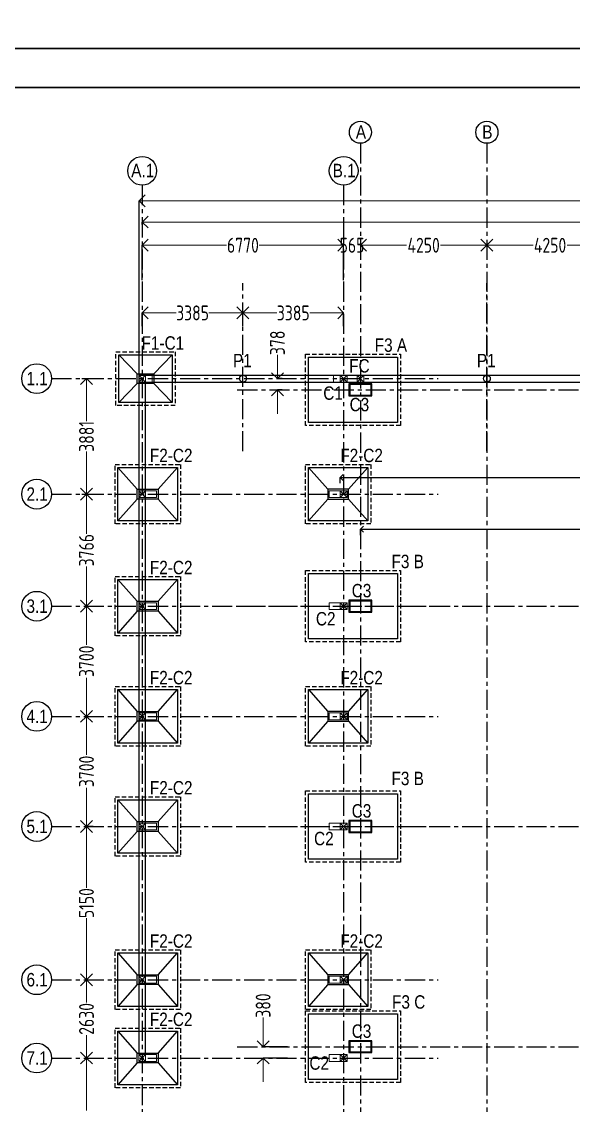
# Model space of a CAD drawing. Header units: inches. Extents: x -605 to 2991212, y -2872845 to 0.
# Drawn here: x 2275497 to 2294042, y -2055316 to -2018906 of the extents above; entities that cross this region are included whole.
import ezdxf
from ezdxf import colors
from ezdxf.entities.mleader import LeaderData, LeaderLine
from ezdxf.math import Vec2, Vec3

# ---------------------------------------------------------------- set-up
doc = ezdxf.new("R2010")
doc.units = ezdxf.units.IN
doc.header["$LTSCALE"] = 600
doc.header["$MEASUREMENT"] = 0
doc.linetypes.add('CENTER', pattern=[2, 1.25, -0.25, 0.25, -0.25])
doc.linetypes.add('DASHED2', pattern=[0.375, 0.25, -0.125])
for name, color, linetype, lineweight in [('PV_TEXT_ROMANS', 7, 'Continuous', 0), ('rDIMension', 1, 'Continuous', 18), ('rRCC 2', 40, 'Continuous', 15), ('rSHEET', 2, 'Continuous', 30)]:
    doc.layers.add(name, color=color, linetype=linetype, lineweight=lineweight)
doc.layers.add('see level', color=2, linetype='Continuous')
doc.layers.add('SnT-CENTER2', color=8, linetype='CENTER')
doc.styles.add('DIM', font='geniso.shx', dxfattribs={"width": 0.85})
doc.styles.add('J.P', font='ARIALN.TTF')
doc.styles.add('TEXT3', font='geniso.shx')
doc.dimstyles.new('ST-100', dxfattribs={"dimscale": 100, "dimtxt": 2.5, "dimasz": 2, "dimexe": 0.18, "dimexo": 0.0625, "dimgap": 0.2, "dimtad": 0, "dimdec": 0, "dimzin": 0, "dimdsep": 46, "dimtxsty": 'DIM', "dimblk": 'OPEN90', "dimcen": 0.09, "dimclrd": 256, "dimclrt": 7, "dimadec": 0, "dimazin": 0, "dimtfac": 1, "dimtdec": 0, "dimtofl": 0, "dimtmove": 0, "dimatfit": 3, "dimldrblk": 'OPEN90', "dimfxl": 1, "dimtolj": 1, "dimtzin": 0, "dimlwd": -1, "dimarcsym": 0})

# ---------------------------------------------------------------- blocks, each defined once
blk = doc.blocks.new('_Open90')
at = {"color": 0, "linetype": 'ByBlock', "lineweight": -2}
for p, q in [((0, 0), (-1, 0)), ((-0.5, 0.5), (0, 0)), ((0, 0), (-0.5, -0.5))]:
    blk.add_line(p, q, dxfattribs=at)
blk = doc.blocks.new('*D551')
at = {"layer": 'Defpoints', "color": 0, "linetype": 'ByBlock'}
for p in [(2286320, -2026418), (2279550, -2027589), (2286320, -2027589)]:
    blk.add_point(p, dxfattribs=at)
at = {"layer": 'rDIMension', "color": 0, "linetype": 'ByBlock', "lineweight": -2}
for p, q in [((2279550, -2027589), (2279550, -2026418)), ((2286320, -2027589), (2286320, -2026418))]:
    blk.add_line(p, q, dxfattribs=at)
at = {"layer": 'rDIMension'}
for p, q in [((2279950, -2026418), (2282383, -2026418)), ((2285920, -2026418), (2283486, -2026418))]:
    blk.add_line(p, q, dxfattribs=at)
at = {"layer": 'rDIMension', "linetype": 'ByBlock', "xscale": 400, "yscale": 400, "zscale": 400, "rotation": 180}
blk.add_blockref('_Open90', (2279550, -2026418), dxfattribs=at)
at = {"layer": 'rDIMension', "linetype": 'ByBlock', "xscale": 400, "yscale": 400, "zscale": 400}
blk.add_blockref('_Open90', (2286320, -2026418), dxfattribs=at)
at = {"layer": 'rDIMension', "color": 7, "linetype": 'ByBlock', "insert": (2282935, -2026418), "char_height": 500, "attachment_point": 5, "style": 'DIM'}
blk.add_mtext('\\A1;6770', dxfattribs=at)
blk = doc.blocks.new('*D552')
at = {"layer": 'Defpoints', "color": 0, "linetype": 'ByBlock'}
for p in [(2277514, -2030900), (2277514, -2034781), (2277675, -2034781)]:
    blk.add_point(p, dxfattribs=at)
at = {"layer": 'rDIMension', "color": 0, "linetype": 'ByBlock', "lineweight": -2}
for p, q in [((2277514, -2030900), (2277675, -2030900)), ((2277514, -2034781), (2277675, -2034781))]:
    blk.add_line(p, q, dxfattribs=at)
at = {"layer": 'rDIMension'}
for p, q in [((2277675, -2031300), (2277675, -2032332)), ((2277675, -2034381), (2277675, -2033349))]:
    blk.add_line(p, q, dxfattribs=at)
at = {"layer": 'rDIMension', "linetype": 'ByBlock', "xscale": 400, "yscale": 400, "zscale": 400}
for p, rotation in [((2277675, -2030900), 90), ((2277675, -2034781), 270)]:
    blk.add_blockref('_Open90', p, dxfattribs=dict(at, rotation=rotation))
at = {"layer": 'rDIMension', "color": 7, "linetype": 'ByBlock', "insert": (2277675, -2032840), "char_height": 500, "attachment_point": 5, "rotation": 90, "style": 'DIM'}
blk.add_mtext('\\A1;3881', dxfattribs=at)
blk = doc.blocks.new('*D553')
at = {"layer": 'Defpoints', "color": 0, "linetype": 'ByBlock'}
for p in [(2277514, -2034781), (2277675, -2038547), (2277675, -2038547)]:
    blk.add_point(p, dxfattribs=at)
at = {"layer": 'rDIMension', "color": 0, "linetype": 'ByBlock', "lineweight": -2}
for p, q in [((2277514, -2034781), (2277675, -2034781)), ((2277675, -2038547), (2277675, -2038547))]:
    blk.add_line(p, q, dxfattribs=at)
at = {"layer": 'rDIMension'}
for p, q in [((2277675, -2035181), (2277675, -2036112)), ((2277675, -2038147), (2277675, -2037215))]:
    blk.add_line(p, q, dxfattribs=at)
at = {"layer": 'rDIMension', "linetype": 'ByBlock', "xscale": 400, "yscale": 400, "zscale": 400}
for p, rotation in [((2277675, -2034781), 90), ((2277675, -2038547), 270)]:
    blk.add_blockref('_Open90', p, dxfattribs=dict(at, rotation=rotation))
at = {"layer": 'rDIMension', "color": 7, "linetype": 'ByBlock', "insert": (2277675, -2036664), "char_height": 500, "attachment_point": 5, "rotation": 90, "style": 'DIM'}
blk.add_mtext('\\A1;3766', dxfattribs=at)
blk = doc.blocks.new('*D554')
at = {"layer": 'Defpoints', "color": 0, "linetype": 'ByBlock'}
for p in [(2277675, -2038547), (2277675, -2042247), (2277675, -2042247)]:
    blk.add_point(p, dxfattribs=at)
at = {"layer": 'rDIMension', "color": 0, "linetype": 'ByBlock', "lineweight": -2}
for p, q in [((2277675, -2038547), (2277675, -2038547)), ((2277675, -2042247), (2277675, -2042247))]:
    blk.add_line(p, q, dxfattribs=at)
at = {"layer": 'rDIMension'}
for p, q in [((2277675, -2038947), (2277675, -2039845)), ((2277675, -2041847), (2277675, -2040948))]:
    blk.add_line(p, q, dxfattribs=at)
at = {"layer": 'rDIMension', "linetype": 'ByBlock', "xscale": 400, "yscale": 400, "zscale": 400}
for p, rotation in [((2277675, -2038547), 90), ((2277675, -2042247), 270)]:
    blk.add_blockref('_Open90', p, dxfattribs=dict(at, rotation=rotation))
at = {"layer": 'rDIMension', "color": 7, "linetype": 'ByBlock', "insert": (2277675, -2040397), "char_height": 500, "attachment_point": 5, "rotation": 90, "style": 'DIM'}
blk.add_mtext('\\A1;3700', dxfattribs=at)
blk = doc.blocks.new('*D555')
at = {"layer": 'Defpoints', "color": 0, "linetype": 'ByBlock'}
for p in [(2277675, -2042247), (2277675, -2045947), (2277898, -2045947)]:
    blk.add_point(p, dxfattribs=at)
at = {"layer": 'rDIMension', "color": 0, "linetype": 'ByBlock', "lineweight": -2}
for p, q in [((2277675, -2042247), (2277675, -2042247)), ((2277898, -2045947), (2277675, -2045947))]:
    blk.add_line(p, q, dxfattribs=at)
at = {"layer": 'rDIMension'}
for p, q in [((2277675, -2042647), (2277675, -2043545)), ((2277675, -2045547), (2277675, -2044648))]:
    blk.add_line(p, q, dxfattribs=at)
at = {"layer": 'rDIMension', "linetype": 'ByBlock', "xscale": 400, "yscale": 400, "zscale": 400}
for p, rotation in [((2277675, -2042247), 90), ((2277675, -2045947), 270)]:
    blk.add_blockref('_Open90', p, dxfattribs=dict(at, rotation=rotation))
at = {"layer": 'rDIMension', "color": 7, "linetype": 'ByBlock', "insert": (2277675, -2044097), "char_height": 500, "attachment_point": 5, "rotation": 90, "style": 'DIM'}
blk.add_mtext('\\A1;3700', dxfattribs=at)
blk = doc.blocks.new('*D556')
at = {"layer": 'Defpoints', "color": 0, "linetype": 'ByBlock'}
for p in [(2277898, -2045947), (2277675, -2051097), (2277675, -2051097)]:
    blk.add_point(p, dxfattribs=at)
at = {"layer": 'rDIMension', "color": 0, "linetype": 'ByBlock', "lineweight": -2}
for p, q in [((2277898, -2045947), (2277675, -2045947)), ((2277675, -2051097), (2277675, -2051097))]:
    blk.add_line(p, q, dxfattribs=at)
at = {"layer": 'rDIMension'}
for p, q in [((2277675, -2046347), (2277675, -2048013)), ((2277675, -2050697), (2277675, -2049031))]:
    blk.add_line(p, q, dxfattribs=at)
at = {"layer": 'rDIMension', "linetype": 'ByBlock', "xscale": 400, "yscale": 400, "zscale": 400}
for p, rotation in [((2277675, -2045947), 90), ((2277675, -2051097), 270)]:
    blk.add_blockref('_Open90', p, dxfattribs=dict(at, rotation=rotation))
at = {"layer": 'rDIMension', "color": 7, "linetype": 'ByBlock', "insert": (2277675, -2048522), "char_height": 500, "attachment_point": 5, "rotation": 90, "style": 'DIM'}
blk.add_mtext('\\A1;5150', dxfattribs=at)
blk = doc.blocks.new('*D557')
at = {"layer": 'Defpoints', "color": 0, "linetype": 'ByBlock'}
for p in [(2277675, -2051097), (2277675, -2053727), (2277675, -2053727)]:
    blk.add_point(p, dxfattribs=at)
at = {"layer": 'rDIMension', "color": 0, "linetype": 'ByBlock', "lineweight": -2}
for p, q in [((2277675, -2051097), (2277675, -2051097)), ((2277675, -2053727), (2277675, -2053727))]:
    blk.add_line(p, q, dxfattribs=at)
at = {"layer": 'rDIMension'}
for p, q in [((2277675, -2051497), (2277675, -2051860)), ((2277675, -2053327), (2277675, -2052963))]:
    blk.add_line(p, q, dxfattribs=at)
at = {"layer": 'rDIMension', "linetype": 'ByBlock', "xscale": 400, "yscale": 400, "zscale": 400}
for p, rotation in [((2277675, -2051097), 90), ((2277675, -2053727), 270)]:
    blk.add_blockref('_Open90', p, dxfattribs=dict(at, rotation=rotation))
at = {"layer": 'rDIMension', "color": 7, "linetype": 'ByBlock', "insert": (2277675, -2052412), "char_height": 500, "attachment_point": 5, "rotation": 90, "style": 'DIM'}
blk.add_mtext('\\A1;2630', dxfattribs=at)
blk = doc.blocks.new('*D558')
at = {"layer": 'Defpoints', "color": 0, "linetype": 'ByBlock'}
for p in [(2277675, -2053727), (2277675, -2058402), (2277675, -2058402)]:
    blk.add_point(p, dxfattribs=at)
at = {"layer": 'rDIMension', "color": 0, "linetype": 'ByBlock', "lineweight": -2}
for p, q in [((2277675, -2053727), (2277675, -2053727)), ((2277675, -2058402), (2277675, -2058402))]:
    blk.add_line(p, q, dxfattribs=at)
at = {"layer": 'rDIMension'}
for p, q in [((2277675, -2054127), (2277675, -2055492)), ((2277675, -2058002), (2277675, -2056637))]:
    blk.add_line(p, q, dxfattribs=at)
at = {"layer": 'rDIMension', "linetype": 'ByBlock', "xscale": 400, "yscale": 400, "zscale": 400}
for p, rotation in [((2277675, -2053727), 90), ((2277675, -2058402), 270)]:
    blk.add_blockref('_Open90', p, dxfattribs=dict(at, rotation=rotation))
at = {"layer": 'rDIMension', "color": 7, "linetype": 'ByBlock', "insert": (2277675, -2056064), "char_height": 500, "attachment_point": 5, "rotation": 90, "style": 'DIM'}
blk.add_mtext('\\A1;4675', dxfattribs=at)
blk = doc.blocks.new('*D575')
at = {"layer": 'Defpoints', "color": 0, "linetype": 'ByBlock'}
for p in [(2286320, -2025696), (2286885, -2026175), (2286885, -2026418)]:
    blk.add_point(p, dxfattribs=at)
at = {"layer": 'rDIMension', "color": 0, "linetype": 'ByBlock', "lineweight": -2}
for p, q in [((2286320, -2025696), (2286320, -2026418)), ((2286885, -2026175), (2286885, -2026418))]:
    blk.add_line(p, q, dxfattribs=at)
at = {"layer": 'rDIMension'}
for p, q in [((2285920, -2026418), (2285520, -2026418)), ((2287285, -2026418), (2287685, -2026418))]:
    blk.add_line(p, q, dxfattribs=at)
at = {"layer": 'rDIMension', "linetype": 'ByBlock', "xscale": 400, "yscale": 400, "zscale": 400}
blk.add_blockref('_Open90', (2286320, -2026418), dxfattribs=at)
at = {"layer": 'rDIMension', "linetype": 'ByBlock', "xscale": 400, "yscale": 400, "zscale": 400, "rotation": 180}
blk.add_blockref('_Open90', (2286885, -2026418), dxfattribs=at)
at = {"layer": 'rDIMension', "color": 7, "linetype": 'ByBlock', "insert": (2286602, -2026418), "char_height": 500, "attachment_point": 5, "style": 'DIM'}
blk.add_mtext('\\A1;565', dxfattribs=at)
blk = doc.blocks.new('*D576')
at = {"layer": 'Defpoints', "color": 0, "linetype": 'ByBlock'}
for p in [(2286885, -2026175), (2291135, -2026418), (2291135, -2026418)]:
    blk.add_point(p, dxfattribs=at)
at = {"layer": 'rDIMension', "color": 0, "linetype": 'ByBlock', "lineweight": -2}
for p, q in [((2286885, -2026175), (2286885, -2026418)), ((2291135, -2026418), (2291135, -2026418))]:
    blk.add_line(p, q, dxfattribs=at)
at = {"layer": 'rDIMension'}
for p, q in [((2287285, -2026418), (2288437, -2026418)), ((2290735, -2026418), (2289582, -2026418))]:
    blk.add_line(p, q, dxfattribs=at)
at = {"layer": 'rDIMension', "linetype": 'ByBlock', "xscale": 400, "yscale": 400, "zscale": 400, "rotation": 180}
blk.add_blockref('_Open90', (2286885, -2026418), dxfattribs=at)
at = {"layer": 'rDIMension', "linetype": 'ByBlock', "xscale": 400, "yscale": 400, "zscale": 400}
blk.add_blockref('_Open90', (2291135, -2026418), dxfattribs=at)
at = {"layer": 'rDIMension', "color": 7, "linetype": 'ByBlock', "insert": (2289010, -2026418), "char_height": 500, "attachment_point": 5, "style": 'DIM'}
blk.add_mtext('\\A1;4250', dxfattribs=at)
blk = doc.blocks.new('*D577')
at = {"layer": 'Defpoints', "color": 0, "linetype": 'ByBlock'}
for p in [(2291135, -2026418), (2295385, -2026418), (2295385, -2026418)]:
    blk.add_point(p, dxfattribs=at)
at = {"layer": 'rDIMension', "color": 0, "linetype": 'ByBlock', "lineweight": -2}
for p, q in [((2291135, -2026418), (2291135, -2026418)), ((2295385, -2026418), (2295385, -2026418))]:
    blk.add_line(p, q, dxfattribs=at)
at = {"layer": 'rDIMension'}
for p, q in [((2291535, -2026418), (2292687, -2026418)), ((2294985, -2026418), (2293832, -2026418))]:
    blk.add_line(p, q, dxfattribs=at)
at = {"layer": 'rDIMension', "linetype": 'ByBlock', "xscale": 400, "yscale": 400, "zscale": 400, "rotation": 180}
blk.add_blockref('_Open90', (2291135, -2026418), dxfattribs=at)
at = {"layer": 'rDIMension', "linetype": 'ByBlock', "xscale": 400, "yscale": 400, "zscale": 400}
blk.add_blockref('_Open90', (2295385, -2026418), dxfattribs=at)
at = {"layer": 'rDIMension', "color": 7, "linetype": 'ByBlock', "insert": (2293260, -2026418), "char_height": 500, "attachment_point": 5, "style": 'DIM'}
blk.add_mtext('\\A1;4250', dxfattribs=at)
blk = doc.blocks.new('*D633')
at = {"layer": 'Defpoints', "color": 0, "linetype": 'ByBlock'}
for p in [(2341345, -2024929), (2279550, -2025722), (2341345, -2025637)]:
    blk.add_point(p, dxfattribs=at)
at = {"layer": 'rDIMension', "color": 0, "linetype": 'ByBlock', "lineweight": -2}
for p, q in [((2341345, -2024929), (2341345, -2025637)), ((2279550, -2025722), (2279550, -2025637))]:
    blk.add_line(p, q, dxfattribs=at)
at = {"layer": 'rDIMension'}
for p, q in [((2279950, -2025637), (2309343, -2025637)), ((2340945, -2025637), (2311552, -2025637))]:
    blk.add_line(p, q, dxfattribs=at)
at = {"layer": 'rDIMension', "linetype": 'ByBlock', "xscale": 400, "yscale": 400, "zscale": 400, "rotation": 180}
blk.add_blockref('_Open90', (2279550, -2025637), dxfattribs=at)
at = {"layer": 'rDIMension', "linetype": 'ByBlock', "xscale": 400, "yscale": 400, "zscale": 400}
blk.add_blockref('_Open90', (2341345, -2025637), dxfattribs=at)
at = {"layer": 'rDIMension', "color": 7, "linetype": 'ByBlock', "insert": (2310447, -2025637), "char_height": 500, "attachment_point": 5, "style": 'DIM'}
blk.add_mtext('\\A1;61795C/C', dxfattribs=at)
blk = doc.blocks.new('*D634')
at = {"layer": 'Defpoints', "color": 0, "linetype": 'ByBlock'}
for p in [(2341975, -2024923), (2279443, -2030785), (2341975, -2030785)]:
    blk.add_point(p, dxfattribs=at)
at = {"layer": 'rDIMension', "color": 0, "linetype": 'ByBlock', "lineweight": -2}
for p, q in [((2279443, -2030785), (2279443, -2024923)), ((2341975, -2030785), (2341975, -2024923))]:
    blk.add_line(p, q, dxfattribs=at)
at = {"layer": 'rDIMension'}
for p, q in [((2279843, -2024923), (2309520, -2024923)), ((2341575, -2024923), (2311898, -2024923))]:
    blk.add_line(p, q, dxfattribs=at)
at = {"layer": 'rDIMension', "linetype": 'ByBlock', "xscale": 400, "yscale": 400, "zscale": 400, "rotation": 180}
blk.add_blockref('_Open90', (2279443, -2024923), dxfattribs=at)
at = {"layer": 'rDIMension', "linetype": 'ByBlock', "xscale": 400, "yscale": 400, "zscale": 400}
blk.add_blockref('_Open90', (2341975, -2024923), dxfattribs=at)
at = {"layer": 'rDIMension', "color": 7, "linetype": 'ByBlock', "insert": (2310709, -2024923), "char_height": 500, "attachment_point": 5, "style": 'DIM'}
blk.add_mtext('\\A1;62532O/O', dxfattribs=at)
blk = doc.blocks.new('*D644')
at = {"layer": 'Defpoints', "color": 0, "linetype": 'ByBlock'}
for p in [(2283614, -2053347), (2284438, -2053347), (2284438, -2053727)]:
    blk.add_point(p, dxfattribs=at)
at = {"layer": 'rDIMension'}
for p, q in [((2283614, -2053347), (2283614, -2052367)), ((2283614, -2052947), (2283614, -2052547)), ((2283614, -2054127), (2283614, -2054527))]:
    blk.add_line(p, q, dxfattribs=at)
at = {"layer": 'rDIMension', "color": 0, "linetype": 'ByBlock', "lineweight": -2}
for p, q in [((2284438, -2053347), (2283614, -2053347)), ((2284438, -2053727), (2283614, -2053727))]:
    blk.add_line(p, q, dxfattribs=at)
at = {"layer": 'rDIMension', "linetype": 'ByBlock', "xscale": 400, "yscale": 400, "zscale": 400}
for p, rotation in [((2283614, -2053347), 270), ((2283614, -2053727), 90)]:
    blk.add_blockref('_Open90', p, dxfattribs=dict(at, rotation=rotation))
at = {"layer": 'rDIMension', "color": 7, "linetype": 'ByBlock', "insert": (2283614, -2051964), "char_height": 500, "attachment_point": 5, "rotation": 90, "style": 'DIM'}
blk.add_mtext('\\A1;380', dxfattribs=at)
blk = doc.blocks.new('*D645')
at = {"layer": 'Defpoints', "color": 0, "linetype": 'ByBlock'}
for p in [(2284096, -2030900), (2284256, -2030900), (2284256, -2031277)]:
    blk.add_point(p, dxfattribs=at)
at = {"layer": 'rDIMension'}
for p, q in [((2284096, -2030500), (2284096, -2030100)), ((2284096, -2031677), (2284096, -2032077))]:
    blk.add_line(p, q, dxfattribs=at)
at = {"layer": 'rDIMension', "color": 0, "linetype": 'ByBlock', "lineweight": -2}
for p, q in [((2284256, -2030900), (2284096, -2030900)), ((2284256, -2031277), (2284096, -2031277))]:
    blk.add_line(p, q, dxfattribs=at)
at = {"layer": 'rDIMension', "linetype": 'ByBlock', "xscale": 400, "yscale": 400, "zscale": 400}
for p, rotation in [((2284096, -2030900), 270), ((2284096, -2031277), 90)]:
    blk.add_blockref('_Open90', p, dxfattribs=dict(at, rotation=rotation))
at = {"layer": 'rDIMension', "color": 7, "linetype": 'ByBlock', "insert": (2284096, -2029697), "char_height": 500, "attachment_point": 5, "rotation": 90, "style": 'DIM'}
blk.add_mtext('\\A1;378', dxfattribs=at)
blk = doc.blocks.new('*D659')
at = {"layer": 'Defpoints', "color": 0, "linetype": 'ByBlock'}
for p in [(2286320, -2028692), (2282935, -2029137), (2286320, -2029137)]:
    blk.add_point(p, dxfattribs=at)
at = {"layer": 'rDIMension', "color": 0, "linetype": 'ByBlock', "lineweight": -2}
for p, q in [((2282935, -2029137), (2282935, -2028692)), ((2286320, -2029137), (2286320, -2028692))]:
    blk.add_line(p, q, dxfattribs=at)
at = {"layer": 'rDIMension'}
for p, q in [((2283335, -2028692), (2284076, -2028692)), ((2285920, -2028692), (2285179, -2028692))]:
    blk.add_line(p, q, dxfattribs=at)
at = {"layer": 'rDIMension', "linetype": 'ByBlock', "xscale": 400, "yscale": 400, "zscale": 400, "rotation": 180}
blk.add_blockref('_Open90', (2282935, -2028692), dxfattribs=at)
at = {"layer": 'rDIMension', "linetype": 'ByBlock', "xscale": 400, "yscale": 400, "zscale": 400}
blk.add_blockref('_Open90', (2286320, -2028692), dxfattribs=at)
at = {"layer": 'rDIMension', "color": 7, "linetype": 'ByBlock', "insert": (2284627, -2028692), "char_height": 500, "attachment_point": 5, "style": 'DIM'}
blk.add_mtext('\\A1;3385', dxfattribs=at)
blk = doc.blocks.new('*D660')
at = {"layer": 'Defpoints', "color": 0, "linetype": 'ByBlock'}
for p in [(2279550, -2028692), (2279550, -2029137), (2282935, -2029137)]:
    blk.add_point(p, dxfattribs=at)
at = {"layer": 'rDIMension', "color": 0, "linetype": 'ByBlock', "lineweight": -2}
for p, q in [((2279550, -2029137), (2279550, -2028692)), ((2282935, -2029137), (2282935, -2028692))]:
    blk.add_line(p, q, dxfattribs=at)
at = {"layer": 'rDIMension'}
for p, q in [((2279950, -2028692), (2280691, -2028692)), ((2282535, -2028692), (2281794, -2028692))]:
    blk.add_line(p, q, dxfattribs=at)
at = {"layer": 'rDIMension', "linetype": 'ByBlock', "xscale": 400, "yscale": 400, "zscale": 400, "rotation": 180}
blk.add_blockref('_Open90', (2279550, -2028692), dxfattribs=at)
at = {"layer": 'rDIMension', "linetype": 'ByBlock', "xscale": 400, "yscale": 400, "zscale": 400}
blk.add_blockref('_Open90', (2282935, -2028692), dxfattribs=at)
at = {"layer": 'rDIMension', "color": 7, "linetype": 'ByBlock', "insert": (2281242, -2028692), "char_height": 500, "attachment_point": 5, "style": 'DIM'}
blk.add_mtext('\\A1;3385', dxfattribs=at)
blk = doc.blocks.new('*D665')
at = {"color": 0, "linetype": 'ByBlock', "lineweight": -2}
for p, q in [((2286205, -2034417), (2286205, -2034217)), ((2341975, -2034417), (2341975, -2034217))]:
    blk.add_line(p, q, dxfattribs=at)
at = {"linetype": 'ByBlock'}
for p, q in [((2286405, -2034217), (2313526, -2034217)), ((2341775, -2034217), (2314654, -2034217))]:
    blk.add_line(p, q, dxfattribs=at)
at = {"layer": 'Defpoints', "color": 0, "linetype": 'ByBlock'}
for p in [(2341975, -2034217), (2286205, -2034666), (2341975, -2034666)]:
    blk.add_point(p, dxfattribs=at)
at = {"linetype": 'ByBlock', "xscale": 200, "yscale": 200, "zscale": 200, "rotation": 180}
blk.add_blockref('_Open90', (2286205, -2034217), dxfattribs=at)
at = {"linetype": 'ByBlock', "xscale": 200, "yscale": 200, "zscale": 200}
blk.add_blockref('_Open90', (2341975, -2034217), dxfattribs=at)
at = {"color": 7, "linetype": 'ByBlock', "insert": (2314090, -2034217), "char_height": 400, "attachment_point": 5, "style": 'DIM'}
blk.add_mtext('\\A1;55770', dxfattribs=at)
blk = doc.blocks.new('*D666')
at = {"color": 0, "linetype": 'ByBlock', "lineweight": -2}
for p, q in [((2286885, -2036162), (2286885, -2035962)), ((2341975, -2036162), (2341975, -2035962))]:
    blk.add_line(p, q, dxfattribs=at)
at = {"linetype": 'ByBlock'}
for p, q in [((2287085, -2035962), (2313865, -2035962)), ((2341775, -2035962), (2314995, -2035962))]:
    blk.add_line(p, q, dxfattribs=at)
at = {"layer": 'Defpoints', "color": 0, "linetype": 'ByBlock'}
for p in [(2341975, -2035962), (2286885, -2036410), (2341975, -2036410)]:
    blk.add_point(p, dxfattribs=at)
at = {"linetype": 'ByBlock', "xscale": 200, "yscale": 200, "zscale": 200, "rotation": 180}
blk.add_blockref('_Open90', (2286885, -2035962), dxfattribs=at)
at = {"linetype": 'ByBlock', "xscale": 200, "yscale": 200, "zscale": 200}
blk.add_blockref('_Open90', (2341975, -2035962), dxfattribs=at)
at = {"color": 7, "linetype": 'ByBlock', "insert": (2314430, -2035962), "char_height": 400, "attachment_point": 5, "style": 'DIM'}
blk.add_mtext('\\A1;55090', dxfattribs=at)
blk = doc.blocks.new('_DotBlank')
at = {"color": 0, "linetype": 'ByBlock', "lineweight": -2}
blk.add_line((-0.5, 0), (-1, 0), dxfattribs=at)
blk.add_circle((0, 0), 0.5, dxfattribs=at)

msp = doc.modelspace()

# ---------------------------------------------------------------- linework, layer by layer
at = {"color": 7, "linetype": 'DASHED2'}
for points in [[(2278659.8, -2029999.8), (2280659.8, -2029999.8), (2280659.8, -2031799.8), (2278659.8, -2031799.8)], [(2285034.8, -2030077.3), (2288234.8, -2030077.3), (2288234.8, -2032477.3), (2285034.8, -2032477.3)], [(2278634.8, -2033780.8), (2280834.8, -2033780.8), (2280834.8, -2035780.8), (2278634.8, -2035780.8)], [(2285034.8, -2033780.8), (2287234.8, -2033780.8), (2287234.8, -2035780.8), (2285034.8, -2035780.8)], [(2285034.8, -2037346.9), (2288234.8, -2037346.9), (2288234.8, -2039746.9), (2285034.8, -2039746.9)], [(2278634.8, -2037546.9), (2280834.8, -2037546.9), (2280834.8, -2039546.9), (2278634.8, -2039546.9)], [(2278634.8, -2041246.9), (2280834.8, -2041246.9), (2280834.8, -2043246.9), (2278634.8, -2043246.9)], [(2285034.8, -2041246.9), (2287234.8, -2041246.9), (2287234.8, -2043246.9), (2285034.8, -2043246.9)], [(2285034.8, -2044746.9), (2288234.8, -2044746.9), (2288234.8, -2047146.9), (2285034.8, -2047146.9)], [(2278634.8, -2044946.9), (2280834.8, -2044946.9), (2280834.8, -2046946.9), (2278634.8, -2046946.9)], [(2278634.8, -2050096.9), (2280834.8, -2050096.9), (2280834.8, -2052096.9), (2278634.8, -2052096.9)], [(2285034.8, -2050096.9), (2287234.8, -2050096.9), (2287234.8, -2052096.9), (2285034.8, -2052096.9)], [(2285034.8, -2052146.9), (2288234.8, -2052146.9), (2288234.8, -2054546.9), (2285034.8, -2054546.9)], [(2278634.8, -2052726.9), (2280834.8, -2052726.9), (2280834.8, -2054726.9), (2278634.8, -2054726.9)]]:
    msp.add_lwpolyline(points, close=True, dxfattribs=at)
at = {"color": 1, "linetype": 'ByBlock'}
for points in [[(2278759.8, -2030099.8), (2280559.8, -2030099.8), (2280559.8, -2031699.8), (2278759.8, -2031699.8)], [(2285134.8, -2030177.3), (2288134.8, -2030177.3), (2288134.8, -2032377.3), (2285134.8, -2032377.3)], [(2279384.8, -2031064.8), (2279384.8, -2030734.8), (2279934.8, -2030734.8), (2279934.8, -2031064.8)], [(2278734.8, -2033880.8), (2280734.8, -2033880.8), (2280734.8, -2035680.8), (2278734.8, -2035680.8)], [(2285134.8, -2033880.8), (2287134.8, -2033880.8), (2287134.8, -2035680.8), (2285134.8, -2035680.8)], [(2279384.8, -2034945.8), (2279384.8, -2034615.8), (2280084.8, -2034615.8), (2280084.8, -2034945.8)], [(2286484.8, -2034945.8), (2286484.8, -2034615.8), (2285784.8, -2034615.8), (2285784.8, -2034945.8)], [(2285134.8, -2037446.9), (2288134.8, -2037446.9), (2288134.8, -2039646.9), (2285134.8, -2039646.9)], [(2278734.8, -2037646.9), (2280734.8, -2037646.9), (2280734.8, -2039446.9), (2278734.8, -2039446.9)], [(2279384.8, -2038711.9), (2279384.8, -2038381.9), (2280084.8, -2038381.9), (2280084.8, -2038711.9)], [(2278734.8, -2041346.9), (2280734.8, -2041346.9), (2280734.8, -2043146.9), (2278734.8, -2043146.9)], [(2285134.8, -2041346.9), (2287134.8, -2041346.9), (2287134.8, -2043146.9), (2285134.8, -2043146.9)], [(2279384.8, -2042411.9), (2279384.8, -2042081.9), (2280084.8, -2042081.9), (2280084.8, -2042411.9)], [(2286484.8, -2042411.9), (2286484.8, -2042081.9), (2285784.8, -2042081.9), (2285784.8, -2042411.9)], [(2278734.8, -2045046.9), (2280734.8, -2045046.9), (2280734.8, -2046846.9), (2278734.8, -2046846.9)], [(2285134.8, -2044846.9), (2288134.8, -2044846.9), (2288134.8, -2047046.9), (2285134.8, -2047046.9)], [(2279384.8, -2046111.9), (2279384.8, -2045781.9), (2280084.8, -2045781.9), (2280084.8, -2046111.9)], [(2278734.8, -2050196.9), (2280734.8, -2050196.9), (2280734.8, -2051996.9), (2278734.8, -2051996.9)], [(2285134.8, -2050196.9), (2287134.8, -2050196.9), (2287134.8, -2051996.9), (2285134.8, -2051996.9)], [(2279384.8, -2051261.9), (2279384.8, -2050931.9), (2280084.8, -2050931.9), (2280084.8, -2051261.9)], [(2286484.8, -2051261.9), (2286484.8, -2050931.9), (2285784.8, -2050931.9), (2285784.8, -2051261.9)], [(2285134.8, -2052246.9), (2288134.8, -2052246.9), (2288134.8, -2054446.9), (2285134.8, -2054446.9)], [(2278734.8, -2052826.9), (2280734.8, -2052826.9), (2280734.8, -2054626.9), (2278734.8, -2054626.9)], [(2279384.8, -2053891.9), (2279384.8, -2053561.9), (2280084.8, -2053561.9), (2280084.8, -2053891.9)]]:
    msp.add_lwpolyline(points, close=True, dxfattribs=at)
for points in [[(2279384.8, -2030734.8), (2278759.8, -2030099.8)], [(2279934.8, -2030734.8), (2280559.8, -2030099.8)], [(2279384.8, -2031064.8), (2278759.8, -2031699.8)], [(2279934.8, -2031064.8), (2280559.8, -2031699.8)], [(2278734.8, -2033880.8), (2279384.8, -2034615.8)], [(2280084.8, -2034615.8), (2280734.8, -2033880.8)], [(2285134.8, -2033880.8), (2285784.8, -2034615.8)], [(2286484.8, -2034615.8), (2287134.8, -2033880.8)], [(2279384.8, -2034945.8), (2278734.8, -2035680.8)], [(2280084.8, -2034945.8), (2280734.8, -2035680.8)], [(2285784.8, -2034945.8), (2285134.8, -2035680.8)], [(2286484.8, -2034945.8), (2287134.8, -2035680.8)], [(2278734.8, -2037646.9), (2279384.8, -2038381.9)], [(2280084.8, -2038381.9), (2280734.8, -2037646.9)], [(2279384.8, -2038711.9), (2278734.8, -2039446.9)], [(2280084.8, -2038711.9), (2280734.8, -2039446.9)], [(2278734.8, -2041346.9), (2279384.8, -2042081.9)], [(2280084.8, -2042081.9), (2280734.8, -2041346.9)], [(2285134.8, -2041346.9), (2285784.8, -2042081.9)], [(2286484.8, -2042081.9), (2287134.8, -2041346.9)], [(2279384.8, -2042411.9), (2278734.8, -2043146.9)], [(2280084.8, -2042411.9), (2280734.8, -2043146.9)], [(2285784.8, -2042411.9), (2285134.8, -2043146.9)], [(2286484.8, -2042411.9), (2287134.8, -2043146.9)], [(2278734.8, -2045046.9), (2279384.8, -2045781.9)], [(2280084.8, -2045781.9), (2280734.8, -2045046.9)], [(2279384.8, -2046111.9), (2278734.8, -2046846.9)], [(2280084.8, -2046111.9), (2280734.8, -2046846.9)], [(2278734.8, -2050196.9), (2279384.8, -2050931.9)], [(2280084.8, -2050931.9), (2280734.8, -2050196.9)], [(2285134.8, -2050196.9), (2285784.8, -2050931.9)], [(2286484.8, -2050931.9), (2287134.8, -2050196.9)], [(2279384.8, -2051261.9), (2278734.8, -2051996.9)], [(2280084.8, -2051261.9), (2280734.8, -2051996.9)], [(2285784.8, -2051261.9), (2285134.8, -2051996.9)], [(2286484.8, -2051261.9), (2287134.8, -2051996.9)], [(2278734.8, -2052826.9), (2279384.8, -2053561.9)], [(2280084.8, -2053561.9), (2280734.8, -2052826.9)], [(2279384.8, -2053891.9), (2278734.8, -2054626.9)], [(2280084.8, -2053891.9), (2280734.8, -2054626.9)]]:
    msp.add_lwpolyline(points, dxfattribs=at)
at = {"color": 6, "linetype": 'ByBlock'}
for points in [[(2287269.8, -2031477.3), (2287269.8, -2031077.3), (2286499.8, -2031077.3), (2286499.8, -2031477.3)], [(2287269.8, -2038746.9), (2287269.8, -2038346.9), (2286499.8, -2038346.9), (2286499.8, -2038746.9)], [(2287269.8, -2046146.9), (2287269.8, -2045746.9), (2286499.8, -2045746.9), (2286499.8, -2046146.9)], [(2287269.8, -2053546.9), (2287269.8, -2053146.9), (2286499.8, -2053146.9), (2286499.8, -2053546.9)]]:
    msp.add_lwpolyline(points, close=True, dxfattribs=at)
at = {"color": 3, "linetype": 'ByBlock'}
for points in [[(2287244.8, -2031452.3), (2287244.8, -2031102.3), (2286524.8, -2031102.3), (2286524.8, -2031452.3)], [(2287244.8, -2038721.9), (2287244.8, -2038371.9), (2286524.8, -2038371.9), (2286524.8, -2038721.9)], [(2287244.8, -2046121.9), (2287244.8, -2045771.9), (2286524.8, -2045771.9), (2286524.8, -2046121.9)], [(2287244.8, -2053521.9), (2287244.8, -2053171.9), (2286524.8, -2053171.9), (2286524.8, -2053521.9)]]:
    msp.add_lwpolyline(points, close=True, dxfattribs=at)
at = {"color": 1, "linetype": 'ByBlock'}
for centre, radius in [((2286884.8, -2022620.8), 372.1), ((2291134.8, -2022620.8), 372.1), ((2279549.8, -2023915.7), 483.5), ((2286319.8, -2023915.7), 483.5), ((2276001.6, -2030899.8), 500.4), ((2276001.6, -2034780.8), 500.4), ((2276001.6, -2038546.9), 500.4), ((2276001.6, -2042246.9), 500.4), ((2276001.6, -2045946.9), 500.4), ((2276001.6, -2051096.9), 500.4), ((2276001.6, -2053726.9), 500.4)]:
    msp.add_circle(centre, radius, dxfattribs=at)
at = {"color": 8, "linetype": 'ByBlock'}
for centre in [(2282934.8, -2030899.8), (2291134.8, -2030899.8)]:
    msp.add_circle(centre, 115, dxfattribs=at)
at = {"layer": 'rRCC 2', "color": 6}
for p, q in [((2279434.8, -2030784.8), (2279664.8, -2031014.8)), ((2279434.8, -2031014.8), (2279664.8, -2030784.8)), ((2286434.8, -2030784.8), (2286204.8, -2031014.8)), ((2286434.8, -2031014.8), (2286204.8, -2030784.8)), ((2286999.8, -2030784.8), (2286769.8, -2031014.8)), ((2286999.8, -2031014.8), (2286769.8, -2030784.8)), ((2279434.8, -2034665.8), (2279664.8, -2034895.8)), ((2279434.8, -2034895.8), (2279664.8, -2034665.8)), ((2286434.8, -2034665.8), (2286204.8, -2034895.8)), ((2286434.8, -2034895.8), (2286204.8, -2034665.8)), ((2279434.8, -2038431.9), (2279664.8, -2038661.9)), ((2279434.8, -2038661.9), (2279664.8, -2038431.9)), ((2286434.8, -2038431.9), (2286204.8, -2038661.9)), ((2286434.8, -2038661.9), (2286204.8, -2038431.9)), ((2279434.8, -2042131.9), (2279664.8, -2042361.9)), ((2279434.8, -2042361.9), (2279664.8, -2042131.9)), ((2286434.8, -2042131.9), (2286204.8, -2042361.9)), ((2286434.8, -2042361.9), (2286204.8, -2042131.9)), ((2279434.8, -2045831.9), (2279664.8, -2046061.9)), ((2279434.8, -2046061.9), (2279664.8, -2045831.9)), ((2286434.8, -2045831.9), (2286204.8, -2046061.9)), ((2286434.8, -2046061.9), (2286204.8, -2045831.9)), ((2279434.8, -2050981.9), (2279664.8, -2051211.9)), ((2279434.8, -2051211.9), (2279664.8, -2050981.9)), ((2286434.8, -2050981.9), (2286204.8, -2051211.9)), ((2286434.8, -2051211.9), (2286204.8, -2050981.9)), ((2279434.8, -2053611.9), (2279664.8, -2053841.9)), ((2279434.8, -2053841.9), (2279664.8, -2053611.9)), ((2286434.8, -2053611.9), (2286204.8, -2053841.9)), ((2286434.8, -2053841.9), (2286204.8, -2053611.9))]:
    msp.add_line(p, q, dxfattribs=at)
for points in [[(2279434.8, -2031014.8), (2279434.8, -2030784.8), (2279884.8, -2030784.8), (2279884.8, -2031014.8)], [(2279434.8, -2030784.8), (2279664.8, -2030784.8), (2279664.8, -2031014.8), (2279434.8, -2031014.8)], [(2286434.8, -2031014.8), (2286434.8, -2030784.8), (2285984.8, -2030784.8), (2285984.8, -2031014.8)], [(2286434.8, -2030784.8), (2286204.8, -2030784.8), (2286204.8, -2031014.8), (2286434.8, -2031014.8)], [(2286999.8, -2030784.8), (2286769.8, -2030784.8), (2286769.8, -2031014.8), (2286999.8, -2031014.8)], [(2279434.8, -2034895.8), (2279434.8, -2034665.8), (2280034.8, -2034665.8), (2280034.8, -2034895.8)], [(2279434.8, -2034665.8), (2279664.8, -2034665.8), (2279664.8, -2034895.8), (2279434.8, -2034895.8)], [(2286434.8, -2034895.8), (2286434.8, -2034665.8), (2285834.8, -2034665.8), (2285834.8, -2034895.8)], [(2286434.8, -2034665.8), (2286204.8, -2034665.8), (2286204.8, -2034895.8), (2286434.8, -2034895.8)], [(2279434.8, -2038661.9), (2279434.8, -2038431.9), (2280034.8, -2038431.9), (2280034.8, -2038661.9)], [(2279434.8, -2038431.9), (2279664.8, -2038431.9), (2279664.8, -2038661.9), (2279434.8, -2038661.9)], [(2286434.8, -2038661.9), (2286434.8, -2038431.9), (2285834.8, -2038431.9), (2285834.8, -2038661.9)], [(2286434.8, -2038431.9), (2286204.8, -2038431.9), (2286204.8, -2038661.9), (2286434.8, -2038661.9)], [(2279434.8, -2042361.9), (2279434.8, -2042131.9), (2280034.8, -2042131.9), (2280034.8, -2042361.9)], [(2279434.8, -2042131.9), (2279664.8, -2042131.9), (2279664.8, -2042361.9), (2279434.8, -2042361.9)], [(2286434.8, -2042361.9), (2286434.8, -2042131.9), (2285834.8, -2042131.9), (2285834.8, -2042361.9)], [(2286434.8, -2042131.9), (2286204.8, -2042131.9), (2286204.8, -2042361.9), (2286434.8, -2042361.9)], [(2279434.8, -2046061.9), (2279434.8, -2045831.9), (2280034.8, -2045831.9), (2280034.8, -2046061.9)], [(2279434.8, -2045831.9), (2279664.8, -2045831.9), (2279664.8, -2046061.9), (2279434.8, -2046061.9)], [(2286434.8, -2046061.9), (2286434.8, -2045831.9), (2285834.8, -2045831.9), (2285834.8, -2046061.9)], [(2286434.8, -2045831.9), (2286204.8, -2045831.9), (2286204.8, -2046061.9), (2286434.8, -2046061.9)], [(2279434.8, -2051211.9), (2279434.8, -2050981.9), (2280034.8, -2050981.9), (2280034.8, -2051211.9)], [(2279434.8, -2050981.9), (2279664.8, -2050981.9), (2279664.8, -2051211.9), (2279434.8, -2051211.9)], [(2286434.8, -2051211.9), (2286434.8, -2050981.9), (2285834.8, -2050981.9), (2285834.8, -2051211.9)], [(2286434.8, -2050981.9), (2286204.8, -2050981.9), (2286204.8, -2051211.9), (2286434.8, -2051211.9)], [(2279434.8, -2053841.9), (2279434.8, -2053611.9), (2280034.8, -2053611.9), (2280034.8, -2053841.9)], [(2279434.8, -2053611.9), (2279664.8, -2053611.9), (2279664.8, -2053841.9), (2279434.8, -2053841.9)], [(2286434.8, -2053841.9), (2286434.8, -2053611.9), (2285834.8, -2053611.9), (2285834.8, -2053841.9)], [(2286434.8, -2053611.9), (2286204.8, -2053611.9), (2286204.8, -2053841.9), (2286434.8, -2053841.9)]]:
    msp.add_lwpolyline(points, close=True, dxfattribs=at)
at = {"layer": 'rSHEET'}
msp.add_lwpolyline([(2369672.5, -2156403), (2369672.5, -2019812.7), (2273093.3, -2019812.7), (2273093.3, -2156403)], close=True, dxfattribs=at)
msp.add_lwpolyline([(2368374, -2154126.5), (2368374, -2022089.2, 0.4142136), (2367398.4, -2021113.5), (2275367.4, -2021113.5, 0.4142136), (2274391.8, -2022089.2), (2274391.8, -2154126.5, 0.4142136), (2275367.4, -2155102.2), (2367398.4, -2155102.2, 0.4142136)], format="xyb", close=True, dxfattribs=at)
at = {"layer": 'see level', "color": 8, "linetype": 'ByBlock'}
msp.add_line((2279664.8, -2031014.8), (2341744.8, -2031014.8), dxfattribs=at)
for points in [[(2279442.7, -2053611.9), (2279442.7, -2030784.8), (2293999.8, -2030784.8)], [(2293999.8, -2030784.8), (2341974.8, -2030784.8)], [(2279664.8, -2053611.9), (2279664.8, -2031014.8), (2280934.8, -2031014.8)]]:
    msp.add_lwpolyline(points, dxfattribs=at)
at = {"layer": 'SnT-CENTER2', "color": 6, "ltscale": 0.9}
for p, q in [((2286884.8, -2022992.9), (2286884.8, -2119381)), ((2291134.8, -2022992.9), (2291134.8, -2119381)), ((2282746, -2031277.3), (2349051.4, -2031277.3)), ((2282746, -2038546.9), (2349051.4, -2038546.9)), ((2282746, -2045946.9), (2349051.4, -2045946.9)), ((2282746, -2053346.9), (2349051.4, -2053346.9))]:
    msp.add_line(p, q, dxfattribs=at)
at = {"layer": 'SnT-CENTER2', "color": 2, "ltscale": 0.9}
for p, q in [((2279549.8, -2024399.1), (2279549.8, -2117701.2)), ((2286319.8, -2024399.1), (2286319.8, -2117701.2)), ((2276502.1, -2030899.8), (2289503.8, -2030899.8)), ((2276502.1, -2034780.8), (2289503.8, -2034780.8)), ((2276502.1, -2038546.9), (2289503.8, -2038546.9)), ((2276502.1, -2042246.9), (2289503.8, -2042246.9)), ((2276502.1, -2045946.9), (2289503.8, -2045946.9)), ((2276502.1, -2051096.9), (2289503.8, -2051096.9)), ((2276502.1, -2053726.9), (2289503.8, -2053726.9))]:
    msp.add_line(p, q, dxfattribs=at)
at = {"layer": 'SnT-CENTER2', "color": 8, "ltscale": 0.9}
for points in [[(2282934.8, -2033339.3), (2282934.8, -2027691.4)], [(2291134.8, -2033339.3), (2291134.8, -2027691.4)]]:
    msp.add_lwpolyline(points, dxfattribs=at)

# ---------------------------------------------------------------- texts
at = {"layer": 'PV_TEXT_ROMANS', "char_height": 450, "style": 'J.P'}
for s, insert, width, attachment_point in [('\\pxqc;A', (2286435.7, -2022386.8), 931.892, 1), ('\\pxqc;B', (2290685.7, -2022386.8), 931.892, 1), ('\\pxqc;A.1', (2279100.7, -2023681.6), 931.892, 1), ('\\pxqc;B.1', (2285870.7, -2023681.6), 931.892, 1), ('\\pxqc;F1-C1', (2279777.6, -2029475.8), 931.892, 1), ('\\pxqc;F3 A', (2286661.6, -2029548.7), 2496.79, 1), ('\\pxqc;P1', (2283981.6, -2030066.8), 2135.966, 3), ('\\pxqc;FC', (2285783, -2030244.5), 2135.966, 1), ('\\pxqc;P1', (2292181.6, -2030066.8), 2135.966, 3), ('\\pxqc;1.1', (2275551.2, -2030672.9), 931.892, 1), ('\\pxqc;C1', (2284897.2, -2031161.5), 2135.966, 1), ('\\pxqc;C3', (2285782.7, -2031545.5), 2135.966, 1), ('\\pxqc;F2-C2', (2280057.3, -2033255.6), 931.892, 1), ('\\pxqc;F2-C2', (2286457.3, -2033255.6), 931.892, 1), ('\\pxqc;2.1', (2275551.2, -2034553.9), 931.892, 1), ('\\pxqc;F2-C2', (2280057.3, -2037021.7), 931.892, 1), ('\\pxqc;F3 B', (2287353.4, -2036818.2), 2241.592, 1), ('\\pxqc;C3', (2285853.7, -2037797.6), 2135.966, 1), ('\\pxqc;3.1', (2275551.2, -2038319.9), 931.892, 1), ('\\pxqc;C2', (2284649.4, -2038743.3), 2135.966, 1), ('\\pxqc;F2-C2', (2280057.3, -2040721.7), 931.892, 1), ('\\pxqc;F2-C2', (2286457.3, -2040721.7), 931.892, 1), ('\\pxqc;4.1', (2275551.2, -2042019.9), 931.892, 1), ('\\pxqc;F2-C2', (2280057.3, -2044421.7), 931.892, 1), ('\\pxqc;F3 B', (2287353.4, -2044108.8), 2241.592, 1), ('\\pxqc;C3', (2285853.7, -2045197.6), 2135.966, 1), ('\\pxqc;5.1', (2275551.2, -2045719.9), 931.892, 1), ('\\pxqc;C2', (2284588, -2046127.8), 2135.966, 1), ('\\pxqc;F2-C2', (2280057.3, -2049571.7), 931.892, 1), ('\\pxqc;F2-C2', (2286457.3, -2049571.7), 931.892, 1), ('\\pxqc;6.1', (2275551.2, -2050869.9), 931.892, 1), ('\\pxqc;F3 C', (2287353.4, -2051618.2), 2306.843, 1), ('\\pxqc;F2-C2', (2280057.3, -2052201.7), 931.892, 1), ('\\pxqc;C3', (2285853.7, -2052597.6), 2135.966, 1), ('\\pxqc;7.1', (2275551.2, -2053499.9), 931.892, 1), ('\\pxqc;C2', (2284430.7, -2053670.2), 2135.966, 1)]:
    msp.add_mtext(s, dxfattribs=dict(at, insert=insert, width=width, attachment_point=attachment_point))

# ---------------------------------------------------------------- dimensions: what is measured, and where the dimension line sits
at = {"color": 4, "linetype": 'ByBlock'}
for base, p1, p2, picture, middle in [((2341974.8, -2034216.9), (2286204.8, -2034665.8), (2341974.8, -2034665.8), '*D665', (2314089.8, -2034216.9)), ((2341974.8, -2035961.7), (2286884.8, -2036409.8), (2341974.8, -2036409.8), '*D666', (2314429.8, -2035961.7))]:
    dim = msp.add_linear_dim(base=base, p1=p1, p2=p2, dimstyle='ST-100', override={"dimtxt": 4, "dimexe": 0, "dimexo": 0, "dimfxl": 2, "dimfxlon": 1, "dimtfillclr": 256, "dimarcsym": 1}, dxfattribs=at)
    dim.commit()
    dim.dimension.update_dxf_attribs({"geometry": picture, "text_midpoint": middle})
at = {"layer": 'rDIMension', "color": 1, "linetype": 'ByBlock'}
for base, p1, p2, text, picture, middle in [((2341974.8, -2024922.9), (2279442.7, -2030784.8), (2341974.8, -2030784.8), '<>O/O', '*D634', (2310708.8, -2024922.9)), ((2341344.8, -2025636.8), (2279549.8, -2025721.6), (2341344.8, -2024929.2), '<>C/C', '*D633', (2310447.3, -2025636.8))]:
    dim = msp.add_linear_dim(base=base, p1=p1, p2=p2, text=text, dimstyle='ST-100', override={"dimtxt": 5, "dimasz": 4, "dimexe": 0, "dimexo": 0, "dimtmove": 1, "dimfxl": 1.25, "dimtfillclr": 256, "dimarcsym": 2}, dxfattribs=at)
    dim.commit()
    dim.dimension.update_dxf_attribs({"geometry": picture, "text_midpoint": middle})
at = {"layer": 'rDIMension', "color": 7, "linetype": 'ByBlock'}
dim = msp.add_linear_dim(base=(2286884.8, -2026418.2), p1=(2286319.8, -2025696.3), p2=(2286884.8, -2026175.4), dimstyle='ST-100', override={"dimtxt": 5, "dimasz": 4, "dimexe": 0, "dimexo": 0, "dimfxl": 1.25, "dimtfillclr": 256, "dimarcsym": 2}, dxfattribs=at)
dim.commit()
dim.dimension.update_dxf_attribs({"geometry": '*D575', "text_midpoint": (2286602.3, -2026418.2), "dimtype": 160})
dim = msp.add_linear_dim(base=(2286319.8, -2026418.2), p1=(2279549.8, -2027588.7), p2=(2286319.8, -2027588.7), dimstyle='ST-100', override={"dimtxt": 5, "dimasz": 4, "dimexe": 0, "dimexo": 0, "dimfxl": 1.25, "dimtfillclr": 256, "dimarcsym": 2}, dxfattribs=at)
dim.commit()
dim.dimension.update_dxf_attribs({"geometry": '*D551', "text_midpoint": (2282934.8, -2026418.2)})
at = {"layer": 'rDIMension', "color": 1, "linetype": 'ByBlock'}
for base, p1, p2, override, picture, middle in [((2291134.8, -2026418.2), (2286884.8, -2026175.4), (2291134.8, -2026418.2), {"dimtxt": 5, "dimasz": 4, "dimexe": 0, "dimexo": 0, "dimtmove": 1, "dimfxl": 1.25, "dimtfillclr": 256, "dimarcsym": 2}, '*D576', (2289009.8, -2026418.2)), ((2295384.8, -2026418.2), (2291134.8, -2026418.2), (2295384.8, -2026418.2), {"dimtxt": 5, "dimasz": 4, "dimexe": 0, "dimexo": 0, "dimtmove": 1, "dimfxl": 1.25, "dimtfillclr": 256, "dimarcsym": 2}, '*D577', (2293259.8, -2026418.2)), ((2279549.8, -2028691.6), (2282934.8, -2029136.8), (2279549.8, -2029136.8), {"dimtxt": 5, "dimasz": 4, "dimexe": 0, "dimexo": 0, "dimblk": 'Open90', "dimtmove": 1, "dimfxl": 1.25, "dimtfillclr": 256, "dimarcsym": 2}, '*D660', (2281242.3, -2028691.6)), ((2286319.8, -2028691.6), (2282934.8, -2029136.8), (2286319.8, -2029136.8), {"dimtxt": 5, "dimasz": 4, "dimexe": 0, "dimexo": 0, "dimblk": 'Open90', "dimtmove": 1, "dimfxl": 1.25, "dimtfillclr": 256, "dimarcsym": 2}, '*D659', (2284627.3, -2028691.6))]:
    dim = msp.add_linear_dim(base=base, p1=p1, p2=p2, dimstyle='ST-100', override=override, dxfattribs=at)
    dim.commit()
    dim.dimension.update_dxf_attribs({"geometry": picture, "text_midpoint": middle})
at = {"layer": 'rDIMension', "color": 7, "linetype": 'ByBlock'}
for base, p1, p2, override, picture, middle in [((2284095.8385164, -2030899.7852961), (2284255.9475036, -2031277.2852961), (2284255.9475036, -2030899.7852961), {"dimtxt": 5, "dimasz": 4, "dimexe": 0, "dimexo": 0, "dimblk": 'Open90', "dimfxl": 1.25, "dimtfillclr": 256, "dimarcsym": 2}, '*D645', (2284095.8385164, -2029697.2852961)), ((2277674.7, -2034780.8), (2277513.9, -2030899.8), (2277513.9, -2034780.8), {"dimtxt": 5, "dimasz": 4, "dimexe": 0, "dimexo": 0, "dimfxl": 1.25, "dimtfillclr": 256, "dimarcsym": 2}, '*D552', (2277674.7, -2032840.3)), ((2277674.7, -2038546.9), (2277513.9, -2034780.8), (2277674.7, -2038546.9), {"dimtxt": 5, "dimasz": 4, "dimexe": 0, "dimexo": 0, "dimfxl": 1.25, "dimtfillclr": 256, "dimarcsym": 2}, '*D553', (2277674.7, -2036663.8))]:
    dim = msp.add_linear_dim(base=base, p1=p1, p2=p2, angle=90, dimstyle='ST-100', override=override, dxfattribs=at)
    dim.commit()
    dim.dimension.update_dxf_attribs({"geometry": picture, "text_midpoint": middle})
at = {"layer": 'rDIMension', "color": 1, "linetype": 'ByBlock'}
for base, p1, p2, picture, middle in [((2277674.7, -2042246.9), (2277674.7, -2038546.9), (2277674.7, -2042246.9), '*D554', (2277674.7, -2040396.9)), ((2277674.7, -2045946.9), (2277674.7, -2042246.9), (2277897.9, -2045946.9), '*D555', (2277674.7, -2044096.9)), ((2277674.7, -2051096.9), (2277897.9, -2045946.9), (2277674.7, -2051096.9), '*D556', (2277674.7, -2048521.9)), ((2277674.7, -2053726.9), (2277674.7, -2051096.9), (2277674.7, -2053726.9), '*D557', (2277674.7, -2052411.9)), ((2277674.7, -2058402), (2277674.7, -2053726.9), (2277674.7, -2058402), '*D558', (2277674.7, -2056064.4))]:
    dim = msp.add_linear_dim(base=base, p1=p1, p2=p2, angle=90, dimstyle='ST-100', override={"dimtxt": 5, "dimasz": 4, "dimexe": 0, "dimexo": 0, "dimtmove": 1, "dimfxl": 1.25, "dimtfillclr": 256, "dimarcsym": 2}, dxfattribs=at)
    dim.commit()
    dim.dimension.update_dxf_attribs({"geometry": picture, "text_midpoint": middle})
dim = msp.add_linear_dim(base=(2283614.4, -2053346.9), p1=(2284437.9, -2053726.9), p2=(2284437.9, -2053346.9), angle=90, dimstyle='ST-100', override={"dimtxt": 5, "dimasz": 4, "dimexe": 0, "dimexo": 0, "dimblk": 'Open90', "dimtmove": 1, "dimfxl": 1.25, "dimtfillclr": 256, "dimarcsym": 2}, dxfattribs=at)
dim.commit()
dim.dimension.update_dxf_attribs({"geometry": '*D644', "text_midpoint": (2283614.4, -2051964.3), "dimtype": 160})

# ---------------------------------------------------------------- leaders
at = {"layer": 'rRCC 2', "color": 7}
ml = msp.add_multileader_mtext('Standard', dxfattribs=at)
ml.set_content('\\A1;\\W0.85;(a)4-12# ', color=7, style='TEXT3')
ml.set_leader_properties(color=256, linetype='ByLayer', lineweight=-1)
ml.set_arrow_properties(name='DOTBLANK')
ml.build(insert=Vec2(0, 0))
ml.multileader.update_dxf_attribs({"text_top_attachment_type": 0, "text_bottom_attachment_type": 0, "dogleg_length": 7.47, "arrow_head_size": 187.5, "scale": 75})
ctx = ml.context
ctx.base_point, ctx.scale, ctx.char_height, ctx.arrow_head_size, ctx.landing_gap_size, ctx.plane_origin = Vec3(2449102.6, -2386705.8), 75, 250, 187.5, 6.75, Vec3(2444752.6, -2386753.7)
ctx.text_align_type = 2
notes = []
notes.append((ctx, [(0, (0, 0, 0), (0, 0), (1, 0), 1, [])]))
ctx.mtext.insert, ctx.mtext.alignment, ctx.mtext.flow_direction = Vec3(2450129.2, -2386574.5), 3, 5
ml = msp.add_multileader_mtext('Standard', dxfattribs=at)
ml.set_content('\\A1;\\W0.85;(a)4-12# ', color=7, style='TEXT3')
ml.set_leader_properties(color=256, linetype='ByLayer', lineweight=-1)
ml.set_arrow_properties(name='DOTBLANK')
ml.build(insert=Vec2(0, 0))
ml.multileader.update_dxf_attribs({"text_top_attachment_type": 0, "text_bottom_attachment_type": 0, "dogleg_length": 7.47, "arrow_head_size": 187.5, "scale": 75})
ctx = ml.context
ctx.base_point, ctx.scale, ctx.char_height, ctx.arrow_head_size, ctx.landing_gap_size, ctx.plane_origin = Vec3(2474235.5, -2625457.1), 75, 250, 187.5, 6.75, Vec3(2469885.5, -2625505)
ctx.text_align_type = 2
notes.append((ctx, [(0, (0, 0, 0), (0, 0), (1, 0), 1, [])]))
ctx.mtext.insert, ctx.mtext.alignment, ctx.mtext.flow_direction = Vec3(2475262.2, -2625325.8), 3, 5
for ctx, leaders in notes:
    for number, flags, end, landing, length, lines in leaders:
        leader = LeaderData()
        leader.index, (leader.has_last_leader_line, leader.has_dogleg_vector, leader.attachment_direction) = number, flags
        leader.last_leader_point, leader.dogleg_vector, leader.dogleg_length = Vec3(end), Vec3(landing), length
        for number, points, colour, breaks in lines:
            line = LeaderLine()
            line.index, line.vertices, line.color, line.breaks = number, Vec3.list(points), colors.encode_raw_color(colour), breaks
            leader.lines.append(line)
        ctx.leaders.append(leader)

doc.saveas('drawing.dxf')
